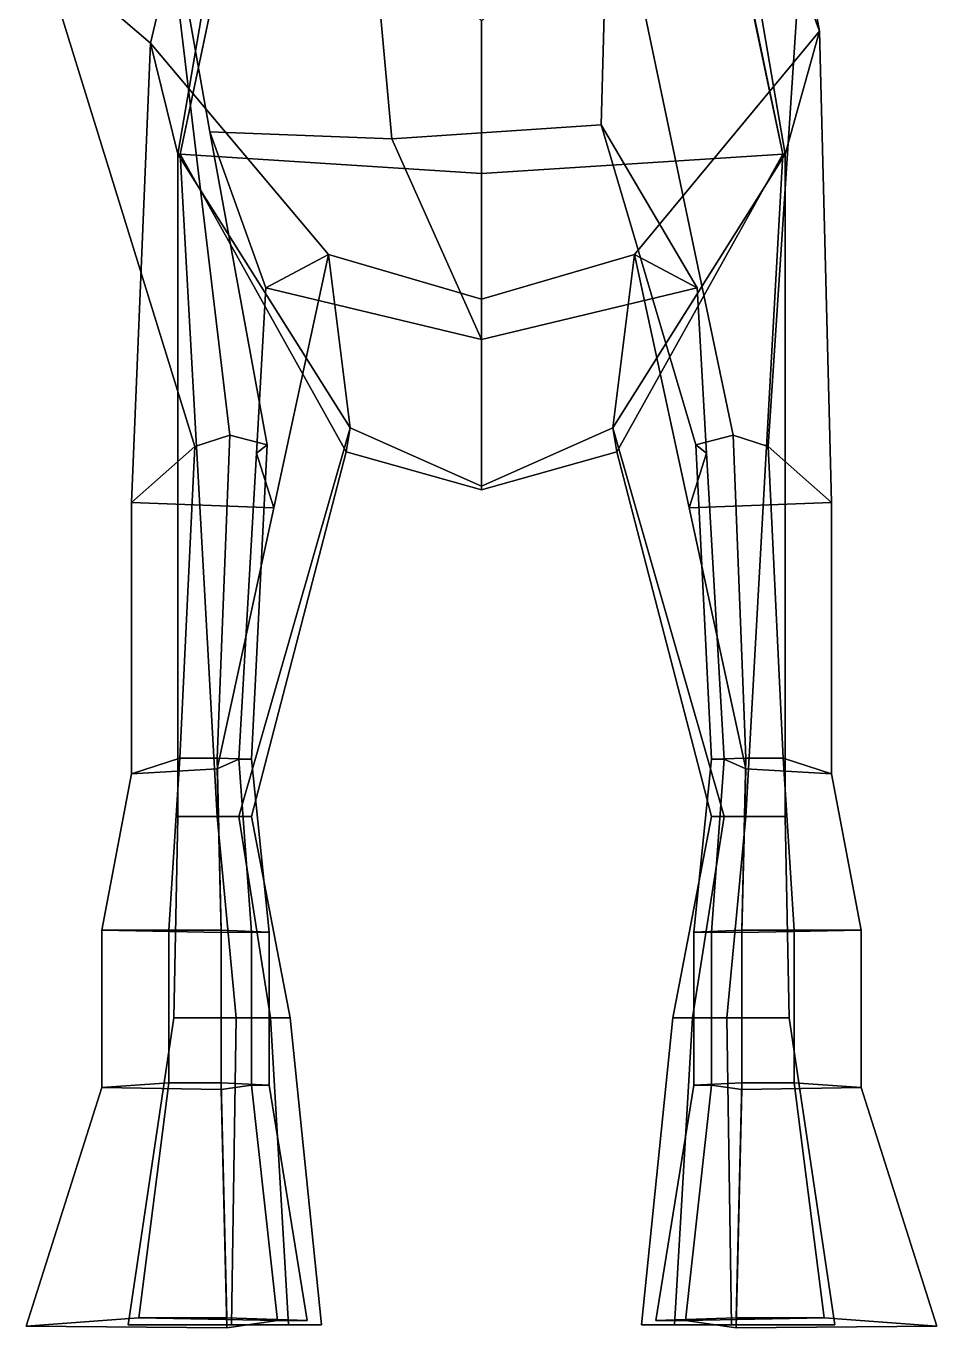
# Model space of a CAD drawing. Extents: x -83 to 117, y -151 to 327.
# Drawn here: x -83.4 to 83.4, y -151.2 to 87.4 of the extents above; entities that cross this region are included whole.
import ezdxf

# ---------------------------------------------------------------- set-up
doc = ezdxf.new("R2010")
doc.units = 0

msp = doc.modelspace()

# ---------------------------------------------------------------- linework, layer by layer
for points in [[(-55.16465, 63.936085, 142.347229), (-41.807156, 127.387703, 164.40123), (-33.939217, 168.929901, 160.934158), (-42.118752, 125.996414, 123.67115)], [(55.16465, 63.936085, 142.347229), (42.118752, 125.996414, 123.67115), (40.530632, 159.393906, 160.863907), (42.961216, 122.858475, 164.387268)], [(-48.83028, 133.970093, 34.716396), (-48.804104, 141.183853, -2.350924), (-80.616722, 101.386063, -5.476034), (-60.617207, 84.219658, 37.291527)], [(43.71933, 135.638153, 11.946416), (61.918175, 86.428185, 7.144151), (58.680565, 103.89669, -39.747337), (26.48218, 142.540756, -20.873608)], [(-60.617207, 84.219658, 37.291527), (-55.612892, 63.891224, 93.759911), (-44.575096, 128.390182, 92.824074), (-48.83028, 133.970093, 34.716396)], [(61.918175, 86.428185, 7.144151), (43.71933, 135.638153, 11.946416), (44.575096, 128.390182, 92.824074), (55.612892, 63.891224, 93.759911)], [(-55.612892, 63.891224, 93.759911), (-55.16465, 63.936085, 142.347229), (-42.118752, 125.996414, 123.67115), (-44.575096, 128.390182, 92.824074)], [(-55.16465, 63.936085, 142.347229), (0, 60.375919, 182.811874), (0, 88.348114, 182.529495), (-41.807156, 127.387703, 164.40123)], [(55.612892, 63.891224, 93.759911), (44.575096, 128.390182, 92.824074), (42.118752, 125.996414, 123.67115), (55.16465, 63.936085, 142.347229)], [(-16.393923, 66.717056, -56.822369), (-49.776386, 67.971985, -36.870129), (-58.916348, 119.713043, -36.575726), (-21.818203, 125.832466, -62.359074)], [(-16.393923, 66.717056, -56.822369), (-21.818203, 125.832466, -62.359074), (23.307255, 121.195, -56.805199), (21.892218, 69.26371, -54.50275)], [(55.16465, 63.936085, 142.347229), (42.961216, 122.858475, 164.387268), (0, 88.348114, 182.529495), (0, 60.375919, 182.811874)], [(-58.916348, 119.713043, -36.575726), (-46.086899, 12.424082, -57.370605), (-52.487679, 10.309435, -53.068645), (-80.616722, 101.386063, -5.476034)], [(-58.916348, 119.713043, -36.575726), (-49.776386, 67.971985, -36.870129), (-39.259857, 10.659627, -53.781075), (-46.086899, 12.424082, -57.370605)], [(23.307255, 121.195, -56.805199), (46.086899, 12.424082, -57.370605), (39.259857, 10.659627, -53.781075), (21.892218, 69.26371, -54.50275)], [(23.307255, 121.195, -56.805199), (58.680565, 103.89669, -39.747337), (52.487679, 10.309435, -53.068645), (46.086899, 12.424082, -57.370605)], [(61.918175, 86.428185, 7.144151), (64.068253, 0.059434, 3.213888), (52.487679, 10.309435, -53.068645), (58.680565, 103.89669, -39.747337)], [(-60.617207, 84.219658, 37.291527), (-80.616722, 101.386063, -5.476034), (-52.487679, 10.309435, -53.068645), (-64.068253, 0.059434, 3.213888)], [(28.000223, 45.516811, 24.525652), (61.918175, 86.428185, 7.144151), (55.612892, 63.891224, 93.759911), (24.036482, 13.777927, 94.692589)], [(61.918175, 86.428185, 7.144151), (28.000223, 45.516811, 24.525652), (38.039829, -0.892116, 7.906758), (64.068253, 0.059434, 3.213888)], [(-60.617207, 84.219658, 37.291527), (-64.068253, 0.059434, 3.213888), (-38.039829, -0.892116, 7.906758), (-28.000223, 45.516811, 24.525652)], [(-28.000223, 45.516811, 24.525652), (-24.036482, 13.777927, 94.692589), (-55.612892, 63.891224, 93.759911), (-60.617207, 84.219658, 37.291527)], [(0, 29.933752, -23.710619), (-16.393923, 66.717056, -56.822369), (21.892218, 69.26371, -54.50275), (39.494282, 39.413643, -23.916275)], [(21.892218, 69.26371, -54.50275), (39.259857, 10.659627, -53.781075), (41.215309, 9.125473, -50.660065), (39.494282, 39.413643, -23.916275)], [(0, 29.933752, -23.710619), (-39.494282, 39.413643, -23.916275), (-49.776386, 67.971985, -36.870129), (-16.393923, 66.717056, -56.822369)], [(-39.259857, 10.659627, -53.781075), (-49.776386, 67.971985, -36.870129), (-39.494282, 39.413643, -23.916275), (-41.215309, 9.125473, -50.660065)], [(-48.390041, -57.474937, 130.864731), (-55.16465, 63.936085, 142.347229), (-55.612892, 63.891224, 93.759911), (-55.612892, -57.474937, 112.088654)], [(-44.426304, -57.474937, 112.508354), (-55.612892, -57.474937, 112.088654), (-55.612892, 63.891224, 93.759911), (-24.036482, 13.777927, 94.692589)], [(0, 2.403312, 142.347229), (0, 60.375919, 182.811874), (-55.16465, 63.936085, 142.347229), (-24.770985, 9.370561, 128.87999)], [(-42.118752, -57.474937, 125.548714), (-24.770985, 9.370561, 128.87999), (-55.16465, 63.936085, 142.347229), (-48.390041, -57.474937, 130.864731)], [(0, 2.403312, 142.347229), (24.770985, 9.370561, 128.87999), (55.16465, 63.936085, 142.347229), (0, 60.375919, 182.811874)], [(44.426304, -57.474937, 112.508354), (24.036482, 13.777927, 94.692589), (55.612892, 63.891224, 93.759911), (55.612892, -57.474937, 112.088654)], [(42.118752, -57.474937, 125.548714), (48.390041, -57.474937, 130.864731), (55.16465, 63.936085, 142.347229), (24.770985, 9.370561, 128.87999)], [(48.390041, -57.474937, 130.864731), (55.612892, -57.474937, 112.088654), (55.612892, 63.891224, 93.759911), (55.16465, 63.936085, 142.347229)], [(-38.039829, -0.892116, 7.906758), (-41.215309, 9.125473, -50.660065), (-39.494282, 39.413643, -23.916275), (-28.000223, 45.516811, 24.525652)], [(-28.000223, 45.516811, 24.525652), (-39.494282, 39.413643, -23.916275), (0, 29.933752, -23.710619), (0, 37.358078, 24.525652)], [(0, 37.358078, 24.525652), (0, 3.072661, 94.924835), (-24.036482, 13.777927, 94.692589), (-28.000223, 45.516811, 24.525652)], [(0, 37.358078, 24.525652), (28.000223, 45.516811, 24.525652), (24.036482, 13.777927, 94.692589), (0, 3.072661, 94.924835)], [(28.000223, 45.516811, 24.525652), (0, 37.358078, 24.525652), (0, 29.933752, -23.710619), (39.494282, 39.413643, -23.916275)], [(38.039829, -0.892116, 7.906758), (28.000223, 45.516811, 24.525652), (39.494282, 39.413643, -23.916275), (41.215309, 9.125473, -50.660065)], [(-48.390041, -46.787582, -57.968159), (-55.26862, -46.787582, -57.968159), (-52.487679, 10.309435, -53.068645), (-46.086899, 12.424082, -57.370605)], [(-46.086899, 12.424082, -57.370605), (-39.259857, 10.659627, -53.781075), (-42.118752, -46.934258, -57.968159), (-48.390041, -46.787582, -57.968159)], [(-44.426304, -57.474937, 112.508354), (-24.036482, 13.777927, 94.692589), (-24.770985, 9.370561, 128.87999), (-42.118752, -57.474937, 125.548714)], [(0, 3.072661, 94.924835), (0, 2.403312, 142.347229), (-24.770985, 9.370561, 128.87999), (-24.036482, 13.777927, 94.692589)], [(0, 3.072661, 94.924835), (24.036482, 13.777927, 94.692589), (24.770985, 9.370561, 128.87999), (0, 2.403312, 142.347229)], [(44.426304, -57.474937, 112.508354), (42.118752, -57.474937, 125.548714), (24.770985, 9.370561, 128.87999), (24.036482, 13.777927, 94.692589)], [(46.086899, 12.424082, -57.370605), (48.390041, -46.787582, -57.968159), (42.118752, -46.934258, -57.968159), (39.259857, 10.659627, -53.781075)], [(48.390041, -46.787582, -57.968159), (46.086899, 12.424082, -57.370605), (52.487679, 10.309435, -53.068645), (55.26862, -46.787582, -57.968159)], [(-52.487679, 10.309435, -53.068645), (-55.26862, -46.787582, -57.968159), (-64.068253, -49.669628, -9.226295), (-64.068253, 0.059434, 3.213888)], [(-42.118752, -46.934258, -57.968159), (-39.259857, 10.659627, -53.781075), (-41.215309, 9.125473, -50.660065), (-44.416462, -46.942318, -57.968159)], [(42.118752, -46.934258, -57.968159), (44.416462, -46.942318, -57.968159), (41.215309, 9.125473, -50.660065), (39.259857, 10.659627, -53.781075)], [(52.487679, 10.309435, -53.068645), (64.068253, 0.059434, 3.213888), (64.068253, -49.669628, -9.226295), (55.26862, -46.787582, -57.968159)], [(-44.416462, -46.942318, -57.968159), (-41.215309, 9.125473, -50.660065), (-38.039829, -0.892116, 7.906758), (-48.390041, -48.736855, -9.226295)], [(44.416462, -46.942318, -57.968159), (48.390041, -48.736855, -9.226295), (38.039829, -0.892116, 7.906758), (41.215309, 9.125473, -50.660065)], [(-64.068253, 0.059434, 3.213888), (-64.068253, -49.669628, -9.226295), (-48.390041, -48.736855, -9.226295), (-38.039829, -0.892116, 7.906758)], [(64.068253, 0.059434, 3.213888), (38.039829, -0.892116, 7.906758), (48.390041, -48.736855, -9.226295), (64.068253, -49.669628, -9.226295)], [(-69.533546, -78.32505, -38.056328), (-64.068253, -49.669628, -9.226295), (-55.26862, -46.787582, -57.968159), (-57.254044, -78.273964, -70.377815)], [(-57.254044, -78.273964, -70.377815), (-55.26862, -46.787582, -57.968159), (-48.390041, -46.787582, -57.968159), (-47.655293, -78.273964, -71.547874)], [(-38.903988, -78.636162, -71.20002), (-47.655293, -78.273964, -71.547874), (-48.390041, -46.787582, -57.968159), (-42.118752, -46.934258, -57.968159)], [(-47.655293, -78.70372, -38.056328), (-42.110329, -78.656044, -70.350349), (-44.416462, -46.942318, -57.968159), (-48.390041, -48.736855, -9.226295)], [(-42.110329, -78.656044, -70.350349), (-38.903988, -78.636162, -71.20002), (-42.118752, -46.934258, -57.968159), (-44.416462, -46.942318, -57.968159)], [(38.903988, -78.636162, -71.20002), (42.118752, -46.934258, -57.968159), (48.390041, -46.787582, -57.968159), (47.655293, -78.273964, -71.547874)], [(42.110329, -78.656044, -70.350349), (44.416462, -46.942318, -57.968159), (42.118752, -46.934258, -57.968159), (38.903988, -78.636162, -71.20002)], [(47.655293, -78.70372, -38.056328), (48.390041, -48.736855, -9.226295), (44.416462, -46.942318, -57.968159), (42.110329, -78.656044, -70.350349)], [(57.254044, -78.273964, -70.377815), (47.655293, -78.273964, -71.547874), (48.390041, -46.787582, -57.968159), (55.26862, -46.787582, -57.968159)], [(69.533546, -78.32505, -38.056328), (57.254044, -78.273964, -70.377815), (55.26862, -46.787582, -57.968159), (64.068253, -49.669628, -9.226295)], [(-47.655293, -78.70372, -38.056328), (-48.390041, -48.736855, -9.226295), (-64.068253, -49.669628, -9.226295), (-69.533546, -78.32505, -38.056328)], [(47.655293, -78.70372, -38.056328), (69.533546, -78.32505, -38.056328), (64.068253, -49.669628, -9.226295), (48.390041, -48.736855, -9.226295)], [(-38.657307, -94.358284, 96.15741), (-56.332119, -94.358284, 95.49427), (-55.612892, -57.474937, 112.088654), (-44.426304, -57.474937, 112.508354)], [(-44.920013, -94.358284, 125.160469), (-48.390041, -57.474937, 130.864731), (-55.612892, -57.474937, 112.088654), (-56.332119, -94.358284, 95.49427)], [(-44.920013, -94.358284, 125.160469), (-35.011375, -94.358284, 116.761162), (-42.118752, -57.474937, 125.548714), (-48.390041, -57.474937, 130.864731)], [(-35.011375, -94.358284, 116.761162), (-38.657307, -94.358284, 96.15741), (-44.426304, -57.474937, 112.508354), (-42.118752, -57.474937, 125.548714)], [(35.011375, -94.358284, 116.761162), (42.118752, -57.474937, 125.548714), (44.426304, -57.474937, 112.508354), (38.657307, -94.358284, 96.15741)], [(44.920013, -94.358284, 125.160469), (48.390041, -57.474937, 130.864731), (42.118752, -57.474937, 125.548714), (35.011375, -94.358284, 116.761162)], [(38.657307, -94.358284, 96.15741), (44.426304, -57.474937, 112.508354), (55.612892, -57.474937, 112.088654), (56.332119, -94.358284, 95.49427)], [(44.920013, -94.358284, 125.160469), (56.332119, -94.358284, 95.49427), (55.612892, -57.474937, 112.088654), (48.390041, -57.474937, 130.864731)], [(-69.533546, -107.125397, -17.438133), (-69.533546, -78.32505, -38.056328), (-57.254044, -78.273964, -70.377815), (-57.254044, -106.29995, -47.555054)], [(-47.655293, -107.504059, -17.438133), (-47.655293, -78.70372, -38.056328), (-69.533546, -78.32505, -38.056328), (-69.533546, -107.125397, -17.438133)], [(-57.254044, -106.29995, -47.555054), (-57.254044, -78.273964, -70.377815), (-47.655293, -78.273964, -71.547874), (-47.655293, -106.29995, -47.701313)], [(-38.903988, -106.701653, -47.657833), (-47.655293, -106.29995, -47.701313), (-47.655293, -78.273964, -71.547874), (-38.903988, -78.636162, -71.20002)], [(-47.655293, -107.504059, -17.438133), (-42.110329, -106.723709, -47.55162), (-42.110329, -78.656044, -70.350349), (-47.655293, -78.70372, -38.056328)], [(-42.110329, -106.723709, -47.55162), (-38.903988, -106.701653, -47.657833), (-38.903988, -78.636162, -71.20002), (-42.110329, -78.656044, -70.350349)], [(38.903988, -106.701653, -47.657833), (38.903988, -78.636162, -71.20002), (47.655293, -78.273964, -71.547874), (47.655293, -106.29995, -47.701313)], [(42.110329, -106.723709, -47.55162), (42.110329, -78.656044, -70.350349), (38.903988, -78.636162, -71.20002), (38.903988, -106.701653, -47.657833)], [(47.655293, -107.504059, -17.438133), (47.655293, -78.70372, -38.056328), (42.110329, -78.656044, -70.350349), (42.110329, -106.723709, -47.55162)], [(57.254044, -106.29995, -47.555054), (47.655293, -106.29995, -47.701313), (47.655293, -78.273964, -71.547874), (57.254044, -78.273964, -70.377815)], [(47.655293, -107.504059, -17.438133), (69.533546, -107.125397, -17.438133), (69.533546, -78.32505, -38.056328), (47.655293, -78.70372, -38.056328)], [(69.533546, -107.125397, -17.438133), (57.254044, -106.29995, -47.555054), (57.254044, -78.273964, -70.377815), (69.533546, -78.32505, -38.056328)], [(-35.372547, -150.608963, 95.998993), (-64.71273, -150.608963, 94.811981), (-56.332119, -94.358284, 95.49427), (-38.657307, -94.358284, 96.15741)], [(-45.768639, -150.608963, 147.914474), (-44.920013, -94.358284, 125.160469), (-56.332119, -94.358284, 95.49427), (-64.71273, -150.608963, 94.811981)], [(-45.768639, -150.608963, 147.914474), (-29.320303, -150.608963, 132.879715), (-35.011375, -94.358284, 116.761162), (-44.920013, -94.358284, 125.160469)], [(-29.320303, -150.608963, 132.879715), (-35.372547, -150.608963, 95.998993), (-38.657307, -94.358284, 96.15741), (-35.011375, -94.358284, 116.761162)], [(29.320303, -150.608963, 132.879715), (35.011375, -94.358284, 116.761162), (38.657307, -94.358284, 96.15741), (35.372547, -150.608963, 95.998993)], [(45.768639, -150.608963, 147.914474), (44.920013, -94.358284, 125.160469), (35.011375, -94.358284, 116.761162), (29.320303, -150.608963, 132.879715)], [(35.372547, -150.608963, 95.998993), (38.657307, -94.358284, 96.15741), (56.332119, -94.358284, 95.49427), (64.71273, -150.608963, 94.811981)], [(45.768639, -150.608963, 147.914474), (64.71273, -150.608963, 94.811981), (56.332119, -94.358284, 95.49427), (44.920013, -94.358284, 125.160469)], [(-83.407074, -150.842865, 25.154526), (-69.533546, -107.125397, -17.438133), (-57.254044, -106.29995, -47.555054), (-62.7775, -149.326706, -43.404312)], [(-46.651596, -151.195282, 25.154526), (-47.655293, -107.504059, -17.438133), (-69.533546, -107.125397, -17.438133), (-83.407074, -150.842865, 25.154526)], [(-62.7775, -149.326706, -43.404312), (-57.254044, -106.29995, -47.555054), (-47.655293, -106.29995, -47.701313), (-46.651596, -149.326706, -44.116707)], [(-31.949402, -149.801697, -43.904915), (-46.651596, -149.326706, -44.116707), (-47.655293, -106.29995, -47.701313), (-38.903988, -106.701653, -47.657833)], [(-46.651596, -151.195282, 25.154526), (-37.33606, -149.827805, -43.387592), (-42.110329, -106.723709, -47.55162), (-47.655293, -107.504059, -17.438133)], [(-37.33606, -149.827805, -43.387592), (-31.949402, -149.801697, -43.904915), (-38.903988, -106.701653, -47.657833), (-42.110329, -106.723709, -47.55162)], [(31.949402, -149.801697, -43.904915), (38.903988, -106.701653, -47.657833), (47.655293, -106.29995, -47.701313), (46.651596, -149.326706, -44.116707)], [(37.33606, -149.827805, -43.387592), (42.110329, -106.723709, -47.55162), (38.903988, -106.701653, -47.657833), (31.949402, -149.801697, -43.904915)], [(46.651596, -151.195282, 25.154526), (47.655293, -107.504059, -17.438133), (42.110329, -106.723709, -47.55162), (37.33606, -149.827805, -43.387592)], [(62.7775, -149.326706, -43.404312), (46.651596, -149.326706, -44.116707), (47.655293, -106.29995, -47.701313), (57.254044, -106.29995, -47.555054)], [(46.651596, -151.195282, 25.154526), (83.407074, -150.842865, 25.154526), (69.533546, -107.125397, -17.438133), (47.655293, -107.504059, -17.438133)], [(83.407074, -150.842865, 25.154526), (62.7775, -149.326706, -43.404312), (57.254044, -106.29995, -47.555054), (69.533546, -107.125397, -17.438133)], [(-83.407074, -150.842865, 25.154526), (-62.7775, -149.326706, -43.404312), (-37.33606, -149.827805, -43.387592), (-46.651596, -151.195282, 25.154526)], [(-62.7775, -149.326706, -43.404312), (-46.651596, -149.326706, -44.116707), (-31.949402, -149.801697, -43.904915), (-37.33606, -149.827805, -43.387592)], [(62.7775, -149.326706, -43.404312), (37.33606, -149.827805, -43.387592), (31.949402, -149.801697, -43.904915), (46.651596, -149.326706, -44.116707)], [(83.407074, -150.842865, 25.154526), (46.651596, -151.195282, 25.154526), (37.33606, -149.827805, -43.387592), (62.7775, -149.326706, -43.404312)], [(-64.71273, -150.608963, 94.811981), (-35.372547, -150.608963, 95.998993), (-29.320303, -150.608963, 132.879715), (-45.768639, -150.608963, 147.914474)], [(64.71273, -150.608963, 94.811981), (45.768639, -150.608963, 147.914474), (29.320303, -150.608963, 132.879715), (35.372547, -150.608963, 95.998993)]]:
    msp.add_3dface(points)

doc.saveas('drawing.dxf')
